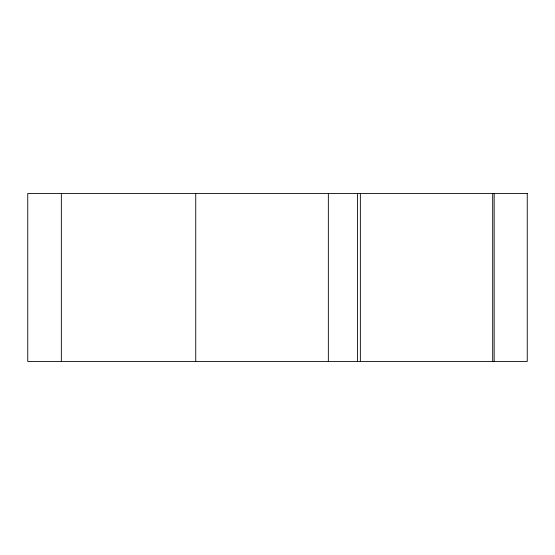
<?xml version="1.0" encoding="UTF-8"?>
<svg xmlns="http://www.w3.org/2000/svg" width="555" height="555" viewBox="0 0 555 555"><rect width="100%" height="100%" fill="white"/><g stroke="black" fill="none" stroke-linecap="round" stroke-linejoin="round"><path stroke-width="0.83" d="M494.165 193.508L494.165 361.492M492.701 193.508L492.701 361.492M360.355 193.508L360.355 361.492M357.434 193.508L357.434 361.492M328.345 193.508L328.345 361.492M195.742 193.508L195.742 361.492M61.348 193.508L61.348 361.492M527.25 193.508L27.75 193.508L27.75 361.492L527.25 361.492L527.25 193.508"/></g></svg>
